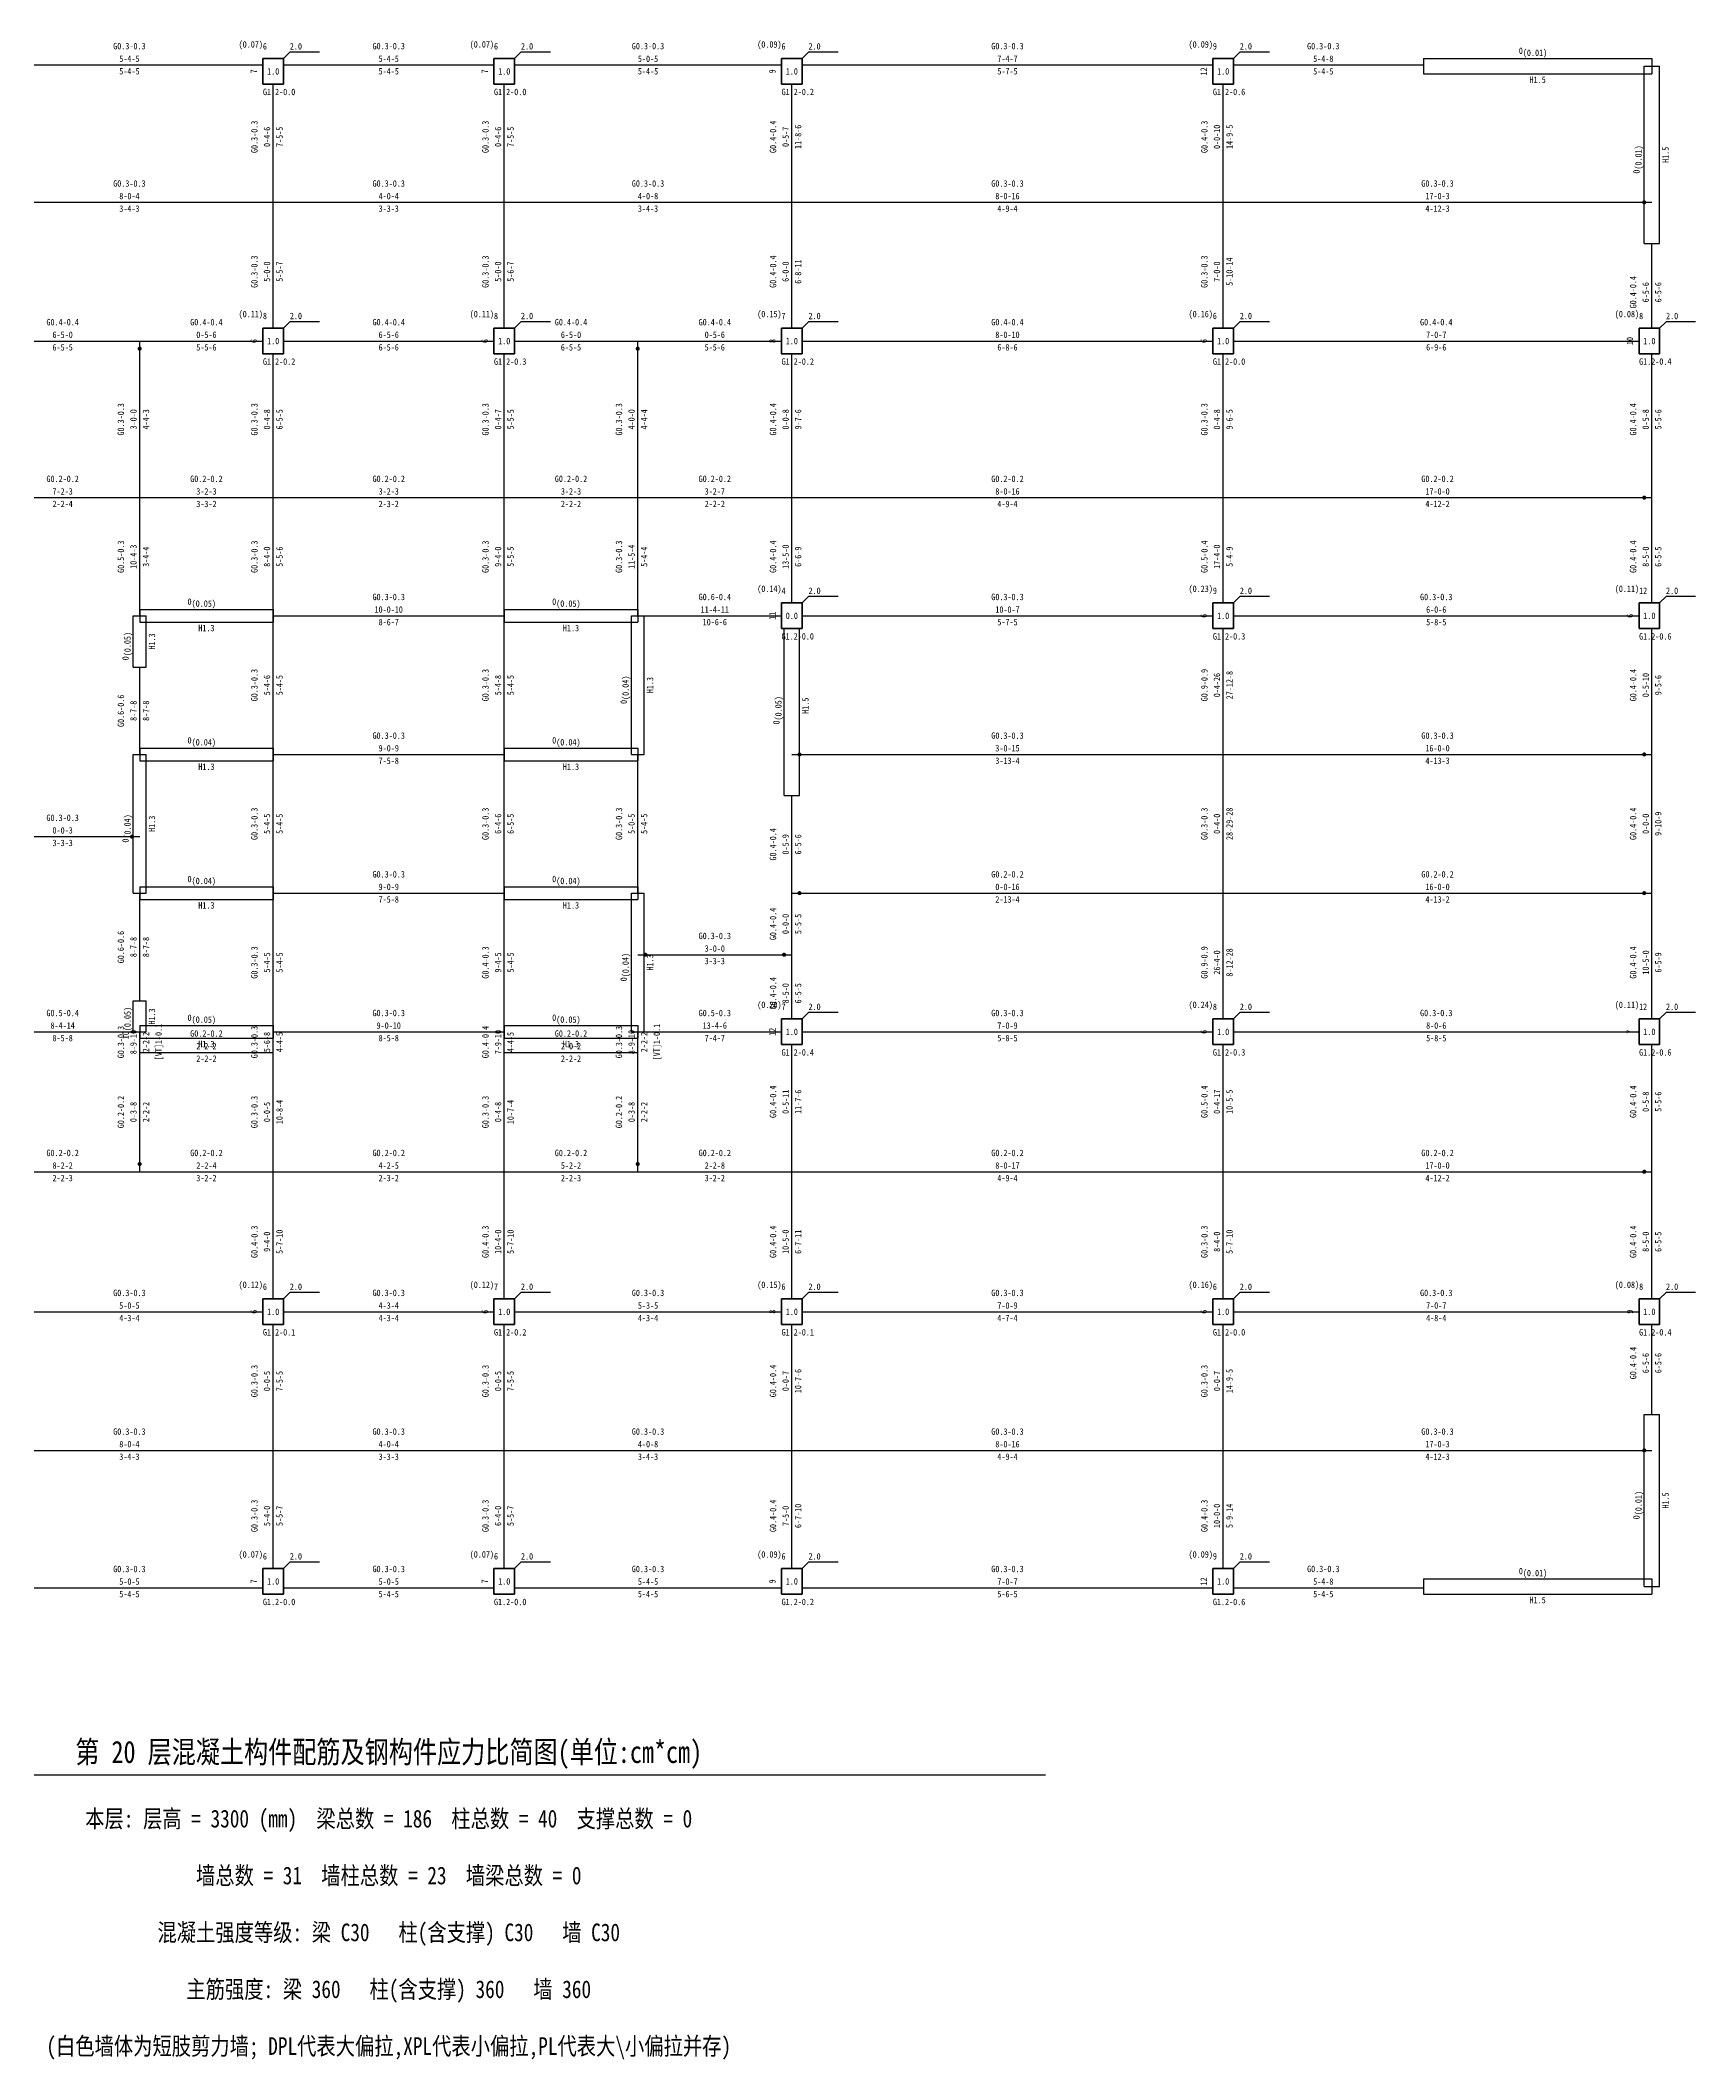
# Model space of a CAD drawing. Header units: millimetres. Extents: x 11.1 to 61.7, y 2.4 to 41.8.
# Drawn here: x 29.47 to 61.7, y 2.44 to 41.75 of the extents above; entities that cross this region are included whole.
import ezdxf
from ezdxf.enums import TextEntityAlignment as Align

# ---------------------------------------------------------------- set-up
doc = ezdxf.new("R2010")
doc.units = ezdxf.units.MM
for name, color, linetype, lineweight in [('层15100', 134, 'Continuous', 25), ('层15101', 52, 'Continuous', 25), ('层15103', 84, 'Continuous', 25), ('层15202', 7, 'Continuous', 25), ('层15220', 4, 'Continuous', 25), ('层15221', 2, 'Continuous', 25), ('层15223', 3, 'Continuous', 25)]:
    doc.layers.add(name, color=color, linetype=linetype, lineweight=lineweight)
doc.styles.add('宋体', font='宋体')

msp = doc.modelspace()

# ---------------------------------------------------------------- linework, layer by layer
at = {"layer": '层15100'}
for p, q in [((28.6, 41.275), (33.8, 41.275)), ((34, 38.6), (34, 40.9)), ((34.2, 41.275), (38.3, 41.275)), ((38.5, 38.6), (38.5, 40.9)), ((38.7, 41.275), (43.9, 41.275)), ((44.1, 38.6), (44.1, 40.9)), ((44.3, 41.275), (52.3, 41.275)), ((52.5, 38.6), (52.5, 40.9)), ((52.7, 41.274), (56.4, 41.274)), ((28.4, 38.6), (34, 38.6)), ((34, 36.15), (34, 38.6)), ((34, 38.6), (38.5, 38.6)), ((38.5, 36.15), (38.5, 38.6)), ((38.5, 38.6), (44.1, 38.6)), ((44.1, 36.15), (44.1, 38.6)), ((44.1, 38.6), (52.5, 38.6)), ((52.5, 36.15), (52.5, 38.6)), ((52.5, 38.6), (60.85, 38.6)), ((28.6, 35.9), (31.4, 35.9)), ((31.4, 35.9), (33.8, 35.9)), ((34.2, 35.9), (38.3, 35.9)), ((38.7, 35.9), (41.1, 35.9)), ((41.1, 35.9), (43.9, 35.9)), ((44.3, 35.9), (52.3, 35.9)), ((52.7, 35.9), (60.6, 35.9)), ((34, 32.85), (34, 35.65)), ((38.5, 32.85), (38.5, 35.65)), ((44.1, 32.85), (44.1, 35.65)), ((52.5, 32.85), (52.5, 35.65)), ((60.85, 32.85), (60.85, 35.65)), ((34, 30.55), (34, 32.85)), ((38.5, 30.55), (38.5, 32.85)), ((44.1, 30.8), (44.1, 32.85)), ((52.5, 30.8), (52.5, 32.85)), ((60.85, 30.8), (60.85, 32.85)), ((34, 27.85), (34, 30.55)), ((34, 30.55), (38.5, 30.55)), ((38.5, 27.85), (38.5, 30.55)), ((41.1, 30.55), (43.9, 30.55)), ((44.3, 30.55), (52.3, 30.55)), ((52.5, 27.85), (52.5, 30.3)), ((52.7, 30.55), (60.6, 30.55)), ((60.85, 27.85), (60.85, 30.3)), ((34, 25.15), (34, 27.85)), ((34, 27.85), (38.5, 27.85)), ((38.5, 25.15), (38.5, 27.85)), ((52.5, 25.15), (52.5, 27.85)), ((60.85, 25.15), (60.85, 27.85)), ((44.1, 25.15), (44.1, 27.05)), ((34, 22.45), (34, 25.15)), ((34, 25.15), (38.5, 25.15)), ((38.5, 22.45), (38.5, 25.15)), ((44.1, 23.95), (44.1, 25.15)), ((52.5, 22.7), (52.5, 25.15)), ((60.85, 22.7), (60.85, 25.15)), ((44.1, 22.7), (44.1, 23.95)), ((28.6, 22.45), (31.4, 22.45)), ((34, 22.05), (34, 22.45)), ((34, 22.45), (38.5, 22.45)), ((38.5, 22.05), (38.5, 22.45)), ((41.1, 22.45), (43.9, 22.45)), ((44.3, 22.45), (52.3, 22.45)), ((52.7, 22.45), (60.6, 22.45)), ((34, 19.725), (34, 22.05)), ((38.5, 19.725), (38.5, 22.05)), ((44.1, 19.725), (44.1, 22.2)), ((52.5, 19.725), (52.5, 22.2)), ((60.85, 19.725), (60.85, 22.2)), ((34, 17.25), (34, 19.725)), ((38.5, 17.25), (38.5, 19.725)), ((44.1, 17.25), (44.1, 19.725)), ((52.5, 17.25), (52.5, 19.725)), ((60.85, 17.25), (60.85, 19.725)), ((28.6, 17), (33.8, 17)), ((34.2, 17), (38.3, 17)), ((38.7, 17), (43.9, 17)), ((44.3, 17), (52.3, 17)), ((52.7, 17), (60.6, 17)), ((34, 14.3), (34, 16.75)), ((38.5, 14.3), (38.5, 16.75)), ((44.1, 14.3), (44.1, 16.75)), ((52.5, 14.3), (52.5, 16.75)), ((28.4, 14.3), (34, 14.3)), ((34, 12), (34, 14.3)), ((34, 14.3), (38.5, 14.3)), ((38.5, 12), (38.5, 14.3)), ((38.5, 14.3), (44.1, 14.3)), ((44.1, 12), (44.1, 14.3)), ((44.1, 14.3), (52.5, 14.3)), ((52.5, 12), (52.5, 14.3)), ((52.5, 14.3), (60.85, 14.3)), ((28.6, 11.625), (33.8, 11.625)), ((34.2, 11.625), (38.3, 11.625)), ((38.7, 11.625), (43.9, 11.625)), ((44.3, 11.625), (52.3, 11.625)), ((52.7, 11.625), (56.4, 11.626))]:
    msp.add_line(p, q, dxfattribs=at)
at = {"layer": '层15100', "color": 2}
for p, q in [((60.85, 36.15), (60.85, 37.8)), ((31.4, 27.85), (31.4, 29.55)), ((41.1, 25.15), (41.1, 27.85)), ((31.4, 23.05), (31.4, 25.15)), ((60.85, 15), (60.85, 16.75))]:
    msp.add_line(p, q, dxfattribs=at)
at = {"layer": '层15100', "color": 4}
for p, q in [((31.4, 32.85), (31.4, 35.9)), ((41.1, 32.85), (41.1, 35.9)), ((28.4, 32.85), (31.4, 32.85)), ((31.4, 30.55), (31.4, 32.85)), ((31.4, 32.85), (34, 32.85)), ((34, 32.85), (38.5, 32.85)), ((38.5, 32.85), (41.1, 32.85)), ((41.1, 30.55), (41.1, 32.85)), ((41.1, 32.85), (44.1, 32.85)), ((44.1, 32.85), (52.5, 32.85)), ((52.5, 32.85), (60.85, 32.85)), ((44.1, 27.85), (52.5, 27.85)), ((52.5, 27.85), (60.85, 27.85)), ((28.4, 26.25), (31.4, 26.25)), ((44.1, 25.15), (52.5, 25.15)), ((52.5, 25.15), (60.85, 25.15)), ((41.1, 23.95), (44.1, 23.95)), ((31.4, 22.05), (31.4, 22.45)), ((41.1, 22.05), (41.1, 22.45)), ((31.4, 19.725), (31.4, 22.05)), ((31.4, 22.05), (34, 22.05)), ((38.5, 22.05), (41.1, 22.05)), ((41.1, 19.725), (41.1, 22.05)), ((28.4, 19.725), (31.4, 19.725)), ((31.4, 19.725), (34, 19.725)), ((34, 19.725), (38.5, 19.725)), ((38.5, 19.725), (41.1, 19.725)), ((41.1, 19.725), (44.1, 19.725)), ((44.1, 19.725), (52.5, 19.725)), ((52.5, 19.725), (60.85, 19.725))]:
    msp.add_line(p, q, dxfattribs=at)
at = {"layer": '层15100', "color": 1, "linetype": 'Continuous', "const_width": 0.04}
for points in [[(60.72, 38.6, 1), (60.68, 38.6, 1)], [(31.42, 35.75, 1), (31.38, 35.75, 1)], [(41.12, 35.75, 1), (41.08, 35.75, 1)], [(60.72, 32.85, 1), (60.68, 32.85, 1)], [(44.27, 27.85, 1), (44.23, 27.85, 1)], [(60.72, 27.85, 1), (60.68, 27.85, 1)], [(31.27, 26.25, 1), (31.23, 26.25, 1)], [(44.27, 25.15, 1), (44.23, 25.15, 1)], [(60.72, 25.15, 1), (60.68, 25.15, 1)], [(41.27, 23.95, 1), (41.23, 23.95, 1)], [(43.97, 23.95, 1), (43.93, 23.95, 1)], [(31.42, 19.875, 1), (31.38, 19.875, 1)], [(41.12, 19.875, 1), (41.08, 19.875, 1)], [(60.72, 19.725, 1), (60.68, 19.725, 1)], [(60.72, 14.3, 1), (60.68, 14.3, 1)]]:
    msp.add_lwpolyline(points, format="xyb", close=True, dxfattribs=at)
at = {"layer": '层15103'}
for p, q in [((56.4, 41.4), (60.85, 41.4)), ((56.4, 41.4), (56.4, 41.1)), ((60.85, 41.4), (60.85, 41.1)), ((56.4, 41.1), (60.85, 41.1)), ((60.7, 38.6), (60.7, 41.25)), ((60.7, 41.25), (61, 41.25)), ((61, 38.6), (61, 41.25)), ((60.7, 37.8), (60.7, 38.6)), ((61, 37.8), (61, 38.6)), ((60.7, 37.8), (61, 37.8)), ((31.4, 30.675), (34, 30.675)), ((31.4, 30.675), (31.4, 30.425)), ((34, 30.675), (34, 30.425)), ((38.5, 30.675), (41.1, 30.675)), ((38.5, 30.675), (38.5, 30.425)), ((41.1, 30.675), (41.1, 30.425)), ((31.275, 29.55), (31.275, 30.55)), ((31.275, 30.55), (31.525, 30.55)), ((31.4, 30.425), (34, 30.425)), ((31.525, 29.55), (31.525, 30.55)), ((38.5, 30.425), (41.1, 30.425)), ((40.975, 27.85), (40.975, 30.55)), ((40.975, 30.55), (41.225, 30.55)), ((41.225, 27.85), (41.225, 30.55)), ((43.95, 27.85), (43.95, 30.3)), ((44.25, 27.85), (44.25, 30.3)), ((31.275, 29.55), (31.525, 29.55)), ((31.4, 27.975), (34, 27.975)), ((31.4, 27.975), (31.4, 27.725)), ((34, 27.975), (34, 27.725)), ((38.5, 27.975), (41.1, 27.975)), ((38.5, 27.975), (38.5, 27.725)), ((41.1, 27.975), (41.1, 27.725)), ((31.275, 26.25), (31.275, 27.85)), ((31.275, 27.85), (31.525, 27.85)), ((31.4, 27.725), (34, 27.725)), ((31.525, 26.25), (31.525, 27.85)), ((38.5, 27.725), (41.1, 27.725)), ((40.975, 27.85), (41.225, 27.85)), ((43.95, 27.05), (43.95, 27.85)), ((44.25, 27.05), (44.25, 27.85)), ((43.95, 27.05), (44.25, 27.05)), ((31.275, 25.15), (31.275, 26.25)), ((31.525, 25.15), (31.525, 26.25)), ((31.4, 25.275), (34, 25.275)), ((31.4, 25.275), (31.4, 25.025)), ((34, 25.275), (34, 25.025)), ((38.5, 25.275), (41.1, 25.275)), ((38.5, 25.275), (38.5, 25.025)), ((41.1, 25.275), (41.1, 25.025)), ((31.275, 25.15), (31.525, 25.15)), ((31.4, 25.025), (34, 25.025)), ((38.5, 25.025), (41.1, 25.025)), ((40.975, 23.95), (40.975, 25.15)), ((40.975, 25.15), (41.225, 25.15)), ((41.225, 23.95), (41.225, 25.15)), ((40.975, 22.45), (40.975, 23.95)), ((41.225, 22.45), (41.225, 23.95)), ((31.275, 22.45), (31.275, 23.05)), ((31.275, 23.05), (31.525, 23.05)), ((31.525, 22.45), (31.525, 23.05)), ((31.275, 22.45), (31.525, 22.45)), ((31.4, 22.575), (34, 22.575)), ((31.4, 22.575), (31.4, 22.325)), ((34, 22.575), (34, 22.325)), ((38.5, 22.575), (41.1, 22.575)), ((38.5, 22.575), (38.5, 22.325)), ((40.975, 22.45), (41.225, 22.45)), ((41.1, 22.575), (41.1, 22.325)), ((31.4, 22.325), (34, 22.325)), ((38.5, 22.325), (41.1, 22.325)), ((60.7, 14.3), (60.7, 15)), ((60.7, 15), (61, 15)), ((61, 14.3), (61, 15)), ((60.7, 11.65), (60.7, 14.3)), ((61, 11.65), (61, 14.3)), ((56.4, 11.8), (60.85, 11.8)), ((56.4, 11.8), (56.4, 11.5)), ((60.85, 11.8), (60.85, 11.5)), ((56.4, 11.5), (60.85, 11.5)), ((60.7, 11.65), (61, 11.65))]:
    msp.add_line(p, q, dxfattribs=at)
at = {"layer": '层15202'}
msp.add_line((23.458, 7.986), (49.042, 7.986), dxfattribs=at)
at = {"layer": '层15221'}
for p, q in [((34.2, 41.4), (34.325, 41.525)), ((34.901, 41.525), (34.325, 41.525)), ((38.7, 41.4), (38.825, 41.525)), ((39.401, 41.525), (38.825, 41.525)), ((44.3, 41.4), (44.425, 41.525)), ((45.001, 41.525), (44.425, 41.525)), ((52.7, 41.4), (52.825, 41.525)), ((53.401, 41.525), (52.825, 41.525)), ((34.2, 36.15), (34.325, 36.275)), ((34.901, 36.275), (34.325, 36.275)), ((38.7, 36.15), (38.825, 36.275)), ((39.401, 36.275), (38.825, 36.275)), ((44.3, 36.15), (44.425, 36.275)), ((45.001, 36.275), (44.425, 36.275)), ((52.7, 36.15), (52.825, 36.275)), ((53.401, 36.275), (52.825, 36.275)), ((61, 36.15), (61.125, 36.275)), ((61.701, 36.275), (61.125, 36.275)), ((44.3, 30.8), (44.425, 30.925)), ((45.001, 30.925), (44.425, 30.925)), ((52.7, 30.8), (52.825, 30.925)), ((53.401, 30.925), (52.825, 30.925)), ((61, 30.8), (61.125, 30.925)), ((61.701, 30.925), (61.125, 30.925)), ((44.3, 22.7), (44.425, 22.825)), ((45.001, 22.825), (44.425, 22.825)), ((52.7, 22.7), (52.825, 22.825)), ((53.401, 22.825), (52.825, 22.825)), ((61, 22.7), (61.125, 22.825)), ((61.701, 22.825), (61.125, 22.825)), ((34.2, 17.25), (34.325, 17.375)), ((34.901, 17.375), (34.325, 17.375)), ((38.7, 17.25), (38.825, 17.375)), ((39.401, 17.375), (38.825, 17.375)), ((44.3, 17.25), (44.425, 17.375)), ((45.001, 17.375), (44.425, 17.375)), ((52.7, 17.25), (52.825, 17.375)), ((53.401, 17.375), (52.825, 17.375)), ((61, 17.25), (61.125, 17.375)), ((61.701, 17.375), (61.125, 17.375)), ((34.2, 12), (34.325, 12.125)), ((34.901, 12.125), (34.325, 12.125)), ((38.7, 12), (38.825, 12.125)), ((39.401, 12.125), (38.825, 12.125)), ((44.3, 12), (44.425, 12.125)), ((45.001, 12.125), (44.425, 12.125)), ((52.7, 12), (52.825, 12.125)), ((53.401, 12.125), (52.825, 12.125))]:
    msp.add_line(p, q, dxfattribs=at)

# ---------------------------------------------------------------- texts
at = {"layer": '层15202', "style": '宋体', "width": 0.8}
for s, height, p in [('第 20 层混凝土构件配筋及钢构件应力比简图(单位:cm*cm)', 0.4305, (36.25, 8.085)), ('本层: 层高 = 3300 (mm)  梁总数 = 186  柱总数 = 40  支撑总数 = 0', 0.3444, (36.25, 6.855)), ('墙总数 = 31  墙柱总数 = 23  墙梁总数 = 0', 0.3444, (36.25, 5.748)), ('混凝土强度等级: 梁 C30   柱(含支撑) C30   墙 C30', 0.3444, (36.25, 4.641)), ('主筋强度: 梁 360   柱(含支撑) 360   墙 360', 0.3444, (36.25, 3.534)), (' (白色墙体为短肢剪力墙; DPL代表大偏拉,XPL代表小偏拉,PL代表大\\小偏拉并存) ', 0.3444, (36.25, 2.427))]:
    msp.add_text(s, height=height, dxfattribs=at).set_placement(p, align=Align.BOTTOM_CENTER)
at = {"layer": '层15220', "style": '宋体', "width": 0.8}
for s, p in [('G0.3-0.3', (31.2, 41.642)), ('G0.3-0.3', (36.25, 41.642)), ('G0.3-0.3', (41.3, 41.642)), ('G0.3-0.3', (48.3, 41.642)), ('G0.3-0.3', (54.45, 41.641)), ('5-4-5', (31.2, 41.397)), ('5-4-5', (36.25, 41.397)), ('5-0-5', (41.3, 41.397)), ('7-4-7', (48.3, 41.397)), ('5-4-8', (54.45, 41.396)), ('5-4-5', (31.2, 41.153)), ('5-4-5', (36.25, 41.153)), ('5-4-5', (41.3, 41.153)), ('5-7-5', (48.3, 41.153)), ('5-4-5', (54.45, 41.152)), ('G0.3-0.3', (31.2, 38.967)), ('G0.3-0.3', (36.25, 38.967)), ('G0.3-0.3', (41.3, 38.967)), ('G0.3-0.3', (48.3, 38.967)), ('G0.3-0.3', (56.675, 38.967)), ('3-4-3', (31.2, 38.478)), ('8-0-4', (31.2, 38.722)), ('4-0-4', (36.25, 38.722)), ('3-3-3', (36.25, 38.478)), ('4-0-8', (41.3, 38.722)), ('3-4-3', (41.3, 38.478)), ('8-0-16', (48.3, 38.722)), ('4-9-4', (48.3, 38.478)), ('4-12-3', (56.675, 38.478)), ('17-0-3', (56.675, 38.722)), ('G0.4-0.4', (29.9, 36.267)), ('G0.4-0.4', (32.7, 36.267)), ('G0.4-0.4', (36.25, 36.267)), ('G0.4-0.4', (39.8, 36.267)), ('G0.4-0.4', (42.6, 36.267)), ('G0.4-0.4', (48.3, 36.267)), ('G0.4-0.4', (56.65, 36.267)), ('6-5-0', (29.9, 36.022)), ('6-5-5', (29.9, 35.778)), ('5-5-6', (32.7, 35.778)), ('0-5-6', (32.7, 36.022)), ('6-5-6', (36.25, 36.022)), ('6-5-6', (36.25, 35.778)), ('6-5-0', (39.8, 36.022)), ('6-5-5', (39.8, 35.778)), ('5-5-6', (42.6, 35.778)), ('0-5-6', (42.6, 36.022)), ('8-0-10', (48.3, 36.022)), ('6-8-6', (48.3, 35.778)), ('7-0-7', (56.65, 36.022)), ('6-9-6', (56.65, 35.778)), ('G0.2-0.2', (29.9, 33.217)), ('7-2-3', (29.9, 32.972)), ('G0.2-0.2', (32.7, 33.217)), ('3-2-3', (32.7, 32.972)), ('G0.2-0.2', (36.25, 33.217)), ('3-2-3', (36.25, 32.972)), ('G0.2-0.2', (39.8, 33.217)), ('3-2-3', (39.8, 32.972)), ('G0.2-0.2', (42.6, 33.217)), ('3-2-7', (42.6, 32.972)), ('G0.2-0.2', (48.3, 33.217)), ('8-0-16', (48.3, 32.972)), ('G0.2-0.2', (56.675, 33.217)), ('17-0-0', (56.675, 32.972)), ('2-2-4', (29.9, 32.728)), ('3-3-2', (32.7, 32.728)), ('2-3-2', (36.25, 32.728)), ('2-2-2', (39.8, 32.728)), ('2-2-2', (42.6, 32.728)), ('4-9-4', (48.3, 32.728)), ('4-12-2', (56.675, 32.728)), ('G0.3-0.3', (36.25, 30.917)), ('10-0-10', (36.25, 30.672)), ('G0.6-0.4', (42.6, 30.917)), ('11-4-11', (42.6, 30.672)), ('G0.3-0.3', (48.3, 30.917)), ('10-0-7', (48.3, 30.672)), ('G0.3-0.3', (56.65, 30.917)), ('6-0-6', (56.65, 30.672)), ('8-6-7', (36.25, 30.428)), ('10-6-6', (42.6, 30.428)), ('5-7-5', (48.3, 30.428)), ('5-8-5', (56.65, 30.428)), ('G0.3-0.3', (36.25, 28.217)), ('9-0-9', (36.25, 27.972)), ('G0.3-0.3', (48.3, 28.217)), ('3-0-15', (48.3, 27.972)), ('G0.3-0.3', (56.675, 28.217)), ('16-0-0', (56.675, 27.972)), ('7-5-8', (36.25, 27.728)), ('3-13-4', (48.3, 27.728)), ('4-13-3', (56.675, 27.728)), ('G0.3-0.3', (29.9, 26.617)), ('0-0-3', (29.9, 26.372)), ('3-3-3', (29.9, 26.128)), ('G0.3-0.3', (36.25, 25.517)), ('G0.2-0.2', (48.3, 25.517)), ('G0.2-0.2', (56.675, 25.517)), ('9-0-9', (36.25, 25.272)), ('0-0-16', (48.3, 25.272)), ('16-0-0', (56.675, 25.272)), ('7-5-8', (36.25, 25.028)), ('2-13-4', (48.3, 25.028)), ('4-13-2', (56.675, 25.028)), ('G0.3-0.3', (42.6, 24.317)), ('3-0-0', (42.6, 24.072)), ('3-3-3', (42.6, 23.828)), ('G0.5-0.4', (29.9, 22.817)), ('G0.3-0.3', (36.25, 22.817)), ('G0.5-0.3', (42.6, 22.817)), ('G0.3-0.3', (48.3, 22.817)), ('G0.3-0.3', (56.65, 22.817)), ('8-4-14', (29.9, 22.572)), ('G0.2-0.2', (32.7, 22.417)), ('9-0-10', (36.25, 22.572)), ('G0.2-0.2', (39.8, 22.417)), ('13-4-6', (42.6, 22.572)), ('7-0-9', (48.3, 22.572)), ('8-0-6', (56.65, 22.572)), ('8-5-8', (29.9, 22.328)), ('2-2-2', (32.7, 22.172)), ('8-5-8', (36.25, 22.328)), ('2-0-2', (39.8, 22.172)), ('7-4-7', (42.6, 22.328)), ('5-8-5', (48.3, 22.328)), ('5-8-5', (56.65, 22.328)), ('2-2-2', (32.7, 21.928)), ('2-2-2', (39.8, 21.928)), ('G0.2-0.2', (29.9, 20.092)), ('G0.2-0.2', (32.7, 20.092)), ('G0.2-0.2', (36.25, 20.092)), ('G0.2-0.2', (39.8, 20.092)), ('G0.2-0.2', (42.6, 20.092)), ('G0.2-0.2', (48.3, 20.092)), ('G0.2-0.2', (56.675, 20.092)), ('2-2-3', (29.9, 19.603)), ('8-2-2', (29.9, 19.847)), ('3-2-2', (32.7, 19.603)), ('2-2-4', (32.7, 19.847)), ('4-2-5', (36.25, 19.847)), ('2-3-2', (36.25, 19.603)), ('5-2-2', (39.8, 19.847)), ('2-2-3', (39.8, 19.603)), ('3-2-2', (42.6, 19.603)), ('2-2-8', (42.6, 19.847)), ('8-0-17', (48.3, 19.847)), ('4-9-4', (48.3, 19.603)), ('4-12-2', (56.675, 19.603)), ('17-0-0', (56.675, 19.847)), ('G0.3-0.3', (31.2, 17.367)), ('G0.3-0.3', (36.25, 17.367)), ('G0.3-0.3', (41.3, 17.367)), ('G0.3-0.3', (48.3, 17.367)), ('G0.3-0.3', (56.65, 17.367)), ('5-0-5', (31.2, 17.122)), ('4-3-4', (31.2, 16.878)), ('4-3-4', (36.25, 17.122)), ('4-3-4', (36.25, 16.878)), ('5-3-5', (41.3, 17.122)), ('4-3-4', (41.3, 16.878)), ('4-7-4', (48.3, 16.878)), ('7-0-9', (48.3, 17.122)), ('4-8-4', (56.65, 16.878)), ('7-0-7', (56.65, 17.122)), ('G0.3-0.3', (31.2, 14.667)), ('G0.3-0.3', (36.25, 14.667)), ('G0.3-0.3', (41.3, 14.667)), ('G0.3-0.3', (48.3, 14.667)), ('G0.3-0.3', (56.675, 14.667)), ('3-4-3', (31.2, 14.178)), ('8-0-4', (31.2, 14.422)), ('4-0-4', (36.25, 14.422)), ('3-3-3', (36.25, 14.178)), ('4-0-8', (41.3, 14.422)), ('3-4-3', (41.3, 14.178)), ('8-0-16', (48.3, 14.422)), ('4-9-4', (48.3, 14.178)), ('4-12-3', (56.675, 14.178)), ('17-0-3', (56.675, 14.422)), ('G0.3-0.3', (31.2, 11.992)), ('5-0-5', (31.2, 11.747)), ('G0.3-0.3', (36.25, 11.992)), ('5-0-5', (36.25, 11.747)), ('G0.3-0.3', (41.3, 11.992)), ('5-4-5', (41.3, 11.747)), ('G0.3-0.3', (48.3, 11.992)), ('7-0-7', (48.3, 11.747)), ('G0.3-0.3', (54.45, 11.993)), ('5-4-8', (54.45, 11.748)), ('5-4-5', (31.2, 11.503)), ('5-4-5', (36.25, 11.503)), ('5-4-5', (41.3, 11.503)), ('5-6-5', (48.3, 11.503)), ('5-4-5', (54.45, 11.503))]:
    msp.add_text(s, height=0.126, dxfattribs=at).set_placement(p, align=Align.MIDDLE_CENTER)
for s, p in [('G0.3-0.3', (33.633, 39.875)), ('G0.3-0.3', (38.133, 39.875)), ('G0.4-0.4', (43.733, 39.875)), ('G0.4-0.3', (52.133, 39.875)), ('0-4-6', (33.878, 39.875)), ('7-5-5', (34.122, 39.875)), ('0-4-6', (38.378, 39.875)), ('7-5-5', (38.622, 39.875)), ('0-5-7', (43.978, 39.875)), ('11-8-6', (44.222, 39.875)), ('0-0-10', (52.378, 39.875)), ('14-9-5', (52.622, 39.875)), ('G0.3-0.3', (33.633, 37.25)), ('5-0-0', (33.878, 37.25)), ('5-5-7', (34.122, 37.25)), ('G0.3-0.3', (38.133, 37.25)), ('5-0-0', (38.378, 37.25)), ('5-6-7', (38.622, 37.25)), ('G0.4-0.4', (43.733, 37.25)), ('6-0-0', (43.978, 37.25)), ('6-8-11', (44.222, 37.25)), ('G0.3-0.3', (52.133, 37.25)), ('7-0-0', (52.378, 37.25)), ('5-10-14', (52.622, 37.25)), ('G0.4-0.4', (60.483, 36.85)), ('6-5-6', (60.728, 36.85)), ('6-5-6', (60.972, 36.85)), ('G0.3-0.3', (31.033, 34.375)), ('G0.3-0.3', (33.633, 34.375)), ('G0.3-0.3', (38.133, 34.375)), ('G0.3-0.3', (40.733, 34.375)), ('G0.4-0.4', (43.733, 34.375)), ('G0.3-0.3', (52.133, 34.375)), ('G0.4-0.4', (60.483, 34.375)), ('3-0-0', (31.278, 34.375)), ('4-4-3', (31.522, 34.375)), ('0-4-8', (33.878, 34.375)), ('6-5-5', (34.122, 34.375)), ('0-4-7', (38.378, 34.375)), ('5-5-5', (38.622, 34.375)), ('4-0-0', (40.978, 34.375)), ('4-4-4', (41.222, 34.375)), ('0-0-8', (43.978, 34.375)), ('9-7-6', (44.222, 34.375)), ('0-4-8', (52.378, 34.375)), ('9-6-5', (52.622, 34.375)), ('0-5-8', (60.728, 34.375)), ('5-5-6', (60.972, 34.375)), ('G0.5-0.3', (31.033, 31.7)), ('10-4-3', (31.278, 31.7)), ('3-4-4', (31.522, 31.7)), ('G0.3-0.3', (33.633, 31.7)), ('8-4-0', (33.878, 31.7)), ('5-5-6', (34.122, 31.7)), ('G0.3-0.3', (38.133, 31.7)), ('9-4-0', (38.378, 31.7)), ('5-5-5', (38.622, 31.7)), ('G0.3-0.3', (40.733, 31.7)), ('11-5-4', (40.978, 31.7)), ('5-4-4', (41.222, 31.7)), ('G0.4-0.4', (43.733, 31.7)), ('13-5-0', (43.978, 31.7)), ('6-6-9', (44.222, 31.7)), ('G0.5-0.4', (52.133, 31.7)), ('17-4-0', (52.378, 31.7)), ('5-4-9', (52.622, 31.7)), ('G0.4-0.4', (60.483, 31.7)), ('8-5-0', (60.728, 31.7)), ('6-5-5', (60.972, 31.7)), ('G0.3-0.3', (33.633, 29.2)), ('5-4-6', (33.878, 29.2)), ('5-4-5', (34.122, 29.2)), ('G0.3-0.3', (38.133, 29.2)), ('5-4-8', (38.378, 29.2)), ('5-4-5', (38.622, 29.2)), ('G0.9-0.9', (52.133, 29.2)), ('0-4-26', (52.378, 29.2)), ('27-12-8', (52.622, 29.2)), ('G0.4-0.4', (60.483, 29.2)), ('0-5-10', (60.728, 29.2)), ('9-5-6', (60.972, 29.2)), ('G0.6-0.6', (31.033, 28.7)), ('8-7-8', (31.278, 28.7)), ('8-7-8', (31.522, 28.7)), ('G0.3-0.3', (33.633, 26.5)), ('G0.3-0.3', (38.133, 26.5)), ('G0.3-0.3', (40.733, 26.5)), ('G0.3-0.3', (52.133, 26.5)), ('28-29-28', (52.622, 26.5)), ('G0.4-0.4', (60.483, 26.5)), ('5-4-5', (33.878, 26.5)), ('5-4-5', (34.122, 26.5)), ('6-4-6', (38.378, 26.5)), ('6-5-5', (38.622, 26.5)), ('5-0-5', (40.978, 26.5)), ('5-4-5', (41.222, 26.5)), ('G0.4-0.4', (43.733, 26.1)), ('0-4-0', (52.378, 26.5)), ('0-0-0', (60.728, 26.5)), ('9-10-9', (60.972, 26.5)), ('0-5-9', (43.978, 26.1)), ('6-5-6', (44.222, 26.1)), ('G0.4-0.4', (43.733, 24.55)), ('0-0-0', (43.978, 24.55)), ('5-5-5', (44.222, 24.55)), ('G0.6-0.6', (31.033, 24.1)), ('8-7-8', (31.278, 24.1)), ('8-7-8', (31.522, 24.1)), ('G0.3-0.3', (33.633, 23.8)), ('G0.4-0.3', (38.133, 23.8)), ('G0.9-0.9', (52.133, 23.8)), ('26-4-0', (52.378, 23.8)), ('8-12-28', (52.622, 23.8)), ('G0.4-0.4', (60.483, 23.8)), ('10-5-0', (60.728, 23.8)), ('5-4-5', (33.878, 23.8)), ('5-4-5', (34.122, 23.8)), ('9-4-5', (38.378, 23.8)), ('5-4-5', (38.622, 23.8)), ('6-5-9', (60.972, 23.8)), ('G0.4-0.4', (43.733, 23.2)), ('8-5-0', (43.978, 23.2)), ('6-5-5', (44.222, 23.2)), ('G0.3-0.3', (31.033, 22.25)), ('8-9-10', (31.278, 22.25)), ('2-2-2', (31.522, 22.25)), ('[VT]1-0.1', (31.767, 22.25)), ('G0.3-0.3', (33.633, 22.25)), ('5-6-8', (33.878, 22.25)), ('4-4-5', (34.122, 22.25)), ('G0.4-0.4', (38.133, 22.25)), ('7-9-10', (38.378, 22.25)), ('4-4-5', (38.622, 22.25)), ('G0.3-0.3', (40.733, 22.25)), ('8-9-10', (40.978, 22.25)), ('2-2-2', (41.222, 22.25)), ('[VT]1-0.1', (41.467, 22.25)), ('G0.4-0.4', (43.733, 21.088)), ('0-5-11', (43.978, 21.088)), ('11-7-6', (44.222, 21.088)), ('G0.5-0.4', (52.133, 21.088)), ('0-4-17', (52.378, 21.088)), ('10-5-5', (52.622, 21.088)), ('G0.4-0.4', (60.483, 21.088)), ('0-5-8', (60.728, 21.088)), ('5-5-6', (60.972, 21.088)), ('G0.2-0.2', (31.033, 20.888)), ('0-3-8', (31.278, 20.888)), ('2-2-2', (31.522, 20.888)), ('G0.3-0.3', (33.633, 20.888)), ('0-0-5', (33.878, 20.888)), ('10-8-4', (34.122, 20.888)), ('G0.3-0.3', (38.133, 20.888)), ('0-4-8', (38.378, 20.888)), ('10-7-4', (38.622, 20.888)), ('G0.2-0.2', (40.733, 20.888)), ('0-3-8', (40.978, 20.888)), ('2-2-2', (41.222, 20.888)), ('G0.4-0.3', (33.633, 18.362)), ('9-4-0', (33.878, 18.362)), ('5-7-10', (34.122, 18.362)), ('G0.4-0.3', (38.133, 18.362)), ('10-4-0', (38.378, 18.362)), ('5-7-10', (38.622, 18.362)), ('G0.4-0.4', (43.733, 18.362)), ('10-5-0', (43.978, 18.362)), ('6-7-11', (44.222, 18.362)), ('G0.3-0.3', (52.133, 18.362)), ('8-4-0', (52.378, 18.362)), ('5-7-10', (52.622, 18.362)), ('G0.4-0.4', (60.483, 18.362)), ('8-5-0', (60.728, 18.362)), ('6-5-5', (60.972, 18.362)), ('G0.4-0.4', (60.483, 16)), ('6-5-6', (60.728, 16)), ('6-5-6', (60.972, 16)), ('G0.3-0.3', (33.633, 15.65)), ('0-0-5', (33.878, 15.65)), ('7-5-5', (34.122, 15.65)), ('G0.3-0.3', (38.133, 15.65)), ('0-0-5', (38.378, 15.65)), ('7-5-5', (38.622, 15.65)), ('G0.4-0.4', (43.733, 15.65)), ('0-0-7', (43.978, 15.65)), ('10-7-6', (44.222, 15.65)), ('G0.3-0.3', (52.133, 15.65)), ('0-0-7', (52.378, 15.65)), ('14-9-5', (52.622, 15.65)), ('G0.3-0.3', (33.633, 13.025)), ('5-4-0', (33.878, 13.025)), ('5-5-7', (34.122, 13.025)), ('G0.3-0.3', (38.133, 13.025)), ('6-4-0', (38.378, 13.025)), ('5-5-7', (38.622, 13.025)), ('G0.4-0.4', (43.733, 13.025)), ('7-5-0', (43.978, 13.025)), ('6-7-10', (44.222, 13.025)), ('G0.4-0.3', (52.133, 13.025)), ('10-0-0', (52.378, 13.025)), ('5-9-14', (52.622, 13.025))]:
    msp.add_text(s, height=0.126, rotation=89.9997, dxfattribs=at).set_placement(p, align=Align.MIDDLE_CENTER)
at = {"layer": '层15221', "style": '宋体', "width": 0.8}
for s, p in [('(0.07)', (33.8, 41.575)), ('(0.07)', (38.3, 41.575)), ('(0.09)', (43.9, 41.575)), ('(0.09)', (52.3, 41.575)), ('(0.11)', (33.8, 36.325)), ('(0.11)', (38.3, 36.325)), ('(0.15)', (43.9, 36.325)), ('(0.16)', (52.3, 36.325)), ('(0.08)', (60.6, 36.325)), ('(0.14)', (43.9, 30.975)), ('(0.23)', (52.3, 30.975)), ('(0.11)', (60.6, 30.975)), ('(0.20)', (43.9, 22.875)), ('(0.24)', (52.3, 22.875)), ('(0.11)', (60.6, 22.875)), ('(0.12)', (33.8, 17.425)), ('(0.12)', (38.3, 17.425)), ('(0.15)', (43.9, 17.425)), ('(0.16)', (52.3, 17.425)), ('(0.08)', (60.6, 17.425)), ('(0.07)', (33.8, 12.175)), ('(0.07)', (38.3, 12.175)), ('(0.09)', (43.9, 12.175)), ('(0.09)', (52.3, 12.175))]:
    msp.add_text(s, height=0.126, dxfattribs=at).set_placement(p, align=Align.BOTTOM_RIGHT)
for s, p in [('6', (33.8, 41.575)), ('2.0', (34.325, 41.575)), ('6', (38.3, 41.575)), ('2.0', (38.825, 41.575)), ('6', (43.9, 41.575)), ('2.0', (44.425, 41.575)), ('9', (52.3, 41.575)), ('2.0', (52.825, 41.575)), ('8', (33.8, 36.325)), ('2.0', (34.325, 36.325)), ('8', (38.3, 36.325)), ('2.0', (38.825, 36.325)), ('7', (43.9, 36.325)), ('2.0', (44.425, 36.325)), ('6', (52.3, 36.325)), ('2.0', (52.825, 36.325)), ('8', (60.6, 36.325)), ('2.0', (61.125, 36.325)), ('4', (43.9, 30.975)), ('2.0', (44.425, 30.975)), ('9', (52.3, 30.975)), ('2.0', (52.825, 30.975)), ('12', (60.6, 30.975)), ('2.0', (61.125, 30.975)), ('7', (43.9, 22.875)), ('2.0', (44.425, 22.875)), ('8', (52.3, 22.875)), ('2.0', (52.825, 22.875)), ('12', (60.6, 22.875)), ('2.0', (61.125, 22.875)), ('6', (33.8, 17.425)), ('2.0', (34.325, 17.425)), ('7', (38.3, 17.425)), ('2.0', (38.825, 17.425)), ('6', (43.9, 17.425)), ('2.0', (44.425, 17.425)), ('6', (52.3, 17.425)), ('2.0', (52.825, 17.425)), ('8', (60.6, 17.425)), ('2.0', (61.125, 17.425)), ('6', (33.8, 12.175)), ('2.0', (34.325, 12.175)), ('6', (38.3, 12.175)), ('2.0', (38.825, 12.175)), ('6', (43.9, 12.175)), ('2.0', (44.425, 12.175)), ('9', (52.3, 12.175)), ('2.0', (52.825, 12.175))]:
    msp.add_text(s, height=0.126, dxfattribs=at).set_placement(p)
for s, p in [('7', (33.62, 41.15)), ('7', (38.12, 41.15)), ('9', (43.72, 41.15)), ('12', (52.12, 41.15)), ('6', (33.62, 35.9)), ('6', (38.12, 35.9)), ('8', (43.72, 35.9)), ('6', (52.12, 35.9)), ('10', (60.42, 35.9)), ('11', (43.72, 30.55)), ('6', (52.12, 30.55)), ('6', (60.42, 30.55)), ('12', (43.72, 22.45)), ('6', (52.12, 22.45)), ('7', (60.42, 22.45)), ('6', (33.62, 17)), ('6', (38.12, 17)), ('8', (43.72, 17)), ('6', (52.12, 17)), ('9', (60.42, 17)), ('12', (52.12, 11.75)), ('7', (33.62, 11.75)), ('7', (38.12, 11.75)), ('9', (43.72, 11.75))]:
    msp.add_text(s, height=0.126, rotation=89.9997, dxfattribs=at).set_placement(p, align=Align.MIDDLE_CENTER)
for s, p in [('1.0', (34, 41.15)), ('1.0', (38.5, 41.15)), ('1.0', (44.1, 41.15)), ('1.0', (52.5, 41.15)), ('1.0', (34, 35.9)), ('1.0', (38.5, 35.9)), ('1.0', (44.1, 35.9)), ('1.0', (52.5, 35.9)), ('1.0', (60.8, 35.9)), ('0.0', (44.1, 30.55)), ('1.0', (52.5, 30.55)), ('1.0', (60.8, 30.55)), ('1.0', (44.1, 22.45)), ('1.0', (52.5, 22.45)), ('1.0', (60.8, 22.45)), ('1.0', (34, 17)), ('1.0', (38.5, 17)), ('1.0', (44.1, 17)), ('1.0', (52.5, 17)), ('1.0', (60.8, 17)), ('1.0', (34, 11.75)), ('1.0', (38.5, 11.75)), ('1.0', (44.1, 11.75)), ('1.0', (52.5, 11.75))]:
    msp.add_text(s, height=0.126, dxfattribs=at).set_placement(p, align=Align.MIDDLE_CENTER)
for s, p in [('G1.2-0.0', (33.8, 40.75)), ('G1.2-0.0', (38.3, 40.75)), ('G1.2-0.2', (43.9, 40.75)), ('G1.2-0.6', (52.3, 40.75)), ('G1.2-0.2', (33.8, 35.5)), ('G1.2-0.3', (38.3, 35.5)), ('G1.2-0.2', (43.9, 35.5)), ('G1.2-0.0', (52.3, 35.5)), ('G1.2-0.4', (60.6, 35.5)), ('G1.2-0.0', (43.9, 30.15)), ('G1.2-0.3', (52.3, 30.15)), ('G1.2-0.6', (60.6, 30.15)), ('G1.2-0.4', (43.9, 22.05)), ('G1.2-0.3', (52.3, 22.05)), ('G1.2-0.6', (60.6, 22.05)), ('G1.2-0.1', (33.8, 16.6)), ('G1.2-0.2', (38.3, 16.6)), ('G1.2-0.1', (43.9, 16.6)), ('G1.2-0.0', (52.3, 16.6)), ('G1.2-0.4', (60.6, 16.6)), ('G1.2-0.0', (33.8, 11.35)), ('G1.2-0.0', (38.3, 11.35)), ('G1.2-0.2', (43.9, 11.35)), ('G1.2-0.6', (52.3, 11.35))]:
    msp.add_text(s, height=0.126, dxfattribs=at).set_placement(p, align=Align.MIDDLE_LEFT)
at = {"layer": '层15223', "style": '宋体', "width": 0.8}
for p in [(58.337, 41.45), (32.412, 30.725), (39.512, 30.725), (32.412, 28.025), (39.512, 28.025), (32.412, 25.325), (39.512, 25.325), (32.412, 22.625), (39.512, 22.625), (58.337, 11.85)]:
    msp.add_text('0', height=0.126, dxfattribs=at).set_placement(p, align=Align.BOTTOM_RIGHT)
for s, p in [('(0.01)', (58.337, 41.45)), ('(0.05)', (32.412, 30.725)), ('(0.05)', (39.512, 30.725)), ('(0.04)', (32.412, 28.025)), ('(0.04)', (39.512, 28.025)), ('(0.04)', (32.412, 25.325)), ('(0.04)', (39.512, 25.325)), ('(0.05)', (32.412, 22.625)), ('(0.05)', (39.512, 22.625)), ('(0.01)', (58.337, 11.85))]:
    msp.add_text(s, height=0.126, dxfattribs=at).set_placement(p)
for s, p in [('H1.5', (58.625, 41.05)), ('H1.3', (32.7, 30.375)), ('H1.3', (39.8, 30.375)), ('H1.3', (32.7, 27.675)), ('H1.3', (39.8, 27.675)), ('H1.3', (32.7, 24.975)), ('H1.3', (39.8, 24.975)), ('H1.3', (32.7, 22.275)), ('H1.3', (39.8, 22.275)), ('H1.5', (58.625, 11.45))]:
    msp.add_text(s, height=0.126, dxfattribs=at).set_placement(p, align=Align.TOP_CENTER)
for s, p in [('(0.01)', (60.65, 39.237)), ('(0.05)', (31.225, 29.762)), ('(0.04)', (40.925, 28.912)), ('(0.05)', (43.9, 28.512)), ('(0.04)', (31.225, 26.212)), ('(0.04)', (40.925, 23.512)), ('(0.05)', (31.225, 22.462)), ('(0.01)', (60.65, 13.037))]:
    msp.add_text(s, height=0.126, rotation=89.9997, dxfattribs=at).set_placement(p)
for s, p in [('H1.5', (61.05, 39.525)), ('H1.3', (31.575, 30.05)), ('H1.3', (41.275, 29.2)), ('H1.5', (44.3, 28.8)), ('H1.3', (31.575, 26.5)), ('H1.3', (41.275, 23.8)), ('H1.3', (31.575, 22.75)), ('H1.5', (61.05, 13.325))]:
    msp.add_text(s, height=0.126, rotation=89.9997, dxfattribs=at).set_placement(p, align=Align.TOP_CENTER)
for s, p in [('0', (60.65, 39.237)), ('0', (31.225, 29.762)), ('0', (40.925, 28.912)), ('0', (43.9, 28.512)), ('0', (31.225, 26.212)), ('0', (40.925, 23.512)), ('10', (31.225, 22.462)), ('0', (60.65, 13.037))]:
    msp.add_text(s, height=0.126, rotation=89.9997, dxfattribs=at).set_placement(p, align=Align.BOTTOM_RIGHT)

# ---------------------------------------------------------------- meshes
at = {"layer": '层15101'}
mesh = msp.add_polyface(dxfattribs=at)
corners = [(33.8, 40.9), (34.2, 40.9), (34.2, 40.9), (33.8, 40.9), (34.2, 40.9), (34.2, 41.4), (34.2, 41.4), (34.2, 40.9), (34.2, 41.4), (33.8, 41.4), (33.8, 41.4), (34.2, 41.4), (33.8, 41.4), (33.8, 40.9), (33.8, 40.9), (33.8, 41.4)]
mesh.append_faces([[corners[k] for k in face] for face in [(0, 1, 2, 3), (4, 5, 6, 7), (8, 9, 10, 11), (12, 13, 14, 15)]])
mesh = msp.add_polyface(dxfattribs=at)
corners = [(38.3, 40.9), (38.7, 40.9), (38.7, 40.9), (38.3, 40.9), (38.7, 40.9), (38.7, 41.4), (38.7, 41.4), (38.7, 40.9), (38.7, 41.4), (38.3, 41.4), (38.3, 41.4), (38.7, 41.4), (38.3, 41.4), (38.3, 40.9), (38.3, 40.9), (38.3, 41.4)]
mesh.append_faces([[corners[k] for k in face] for face in [(0, 1, 2, 3), (4, 5, 6, 7), (8, 9, 10, 11), (12, 13, 14, 15)]])
mesh = msp.add_polyface(dxfattribs=at)
corners = [(43.9, 40.9), (44.3, 40.9), (44.3, 40.9), (43.9, 40.9), (44.3, 40.9), (44.3, 41.4), (44.3, 41.4), (44.3, 40.9), (44.3, 41.4), (43.9, 41.4), (43.9, 41.4), (44.3, 41.4), (43.9, 41.4), (43.9, 40.9), (43.9, 40.9), (43.9, 41.4)]
mesh.append_faces([[corners[k] for k in face] for face in [(0, 1, 2, 3), (4, 5, 6, 7), (8, 9, 10, 11), (12, 13, 14, 15)]])
mesh = msp.add_polyface(dxfattribs=at)
corners = [(52.3, 40.9), (52.7, 40.9), (52.7, 40.9), (52.3, 40.9), (52.7, 40.9), (52.7, 41.4), (52.7, 41.4), (52.7, 40.9), (52.7, 41.4), (52.3, 41.4), (52.3, 41.4), (52.7, 41.4), (52.3, 41.4), (52.3, 40.9), (52.3, 40.9), (52.3, 41.4)]
mesh.append_faces([[corners[k] for k in face] for face in [(0, 1, 2, 3), (4, 5, 6, 7), (8, 9, 10, 11), (12, 13, 14, 15)]])
mesh = msp.add_polyface(dxfattribs=at)
corners = [(33.8, 35.65), (34.2, 35.65), (34.2, 35.65), (33.8, 35.65), (34.2, 35.65), (34.2, 36.15), (34.2, 36.15), (34.2, 35.65), (34.2, 36.15), (33.8, 36.15), (33.8, 36.15), (34.2, 36.15), (33.8, 36.15), (33.8, 35.65), (33.8, 35.65), (33.8, 36.15)]
mesh.append_faces([[corners[k] for k in face] for face in [(0, 1, 2, 3), (4, 5, 6, 7), (8, 9, 10, 11), (12, 13, 14, 15)]])
mesh = msp.add_polyface(dxfattribs=at)
corners = [(38.3, 35.65), (38.7, 35.65), (38.7, 35.65), (38.3, 35.65), (38.7, 35.65), (38.7, 36.15), (38.7, 36.15), (38.7, 35.65), (38.7, 36.15), (38.3, 36.15), (38.3, 36.15), (38.7, 36.15), (38.3, 36.15), (38.3, 35.65), (38.3, 35.65), (38.3, 36.15)]
mesh.append_faces([[corners[k] for k in face] for face in [(0, 1, 2, 3), (4, 5, 6, 7), (8, 9, 10, 11), (12, 13, 14, 15)]])
mesh = msp.add_polyface(dxfattribs=at)
corners = [(43.9, 35.65), (44.3, 35.65), (44.3, 35.65), (43.9, 35.65), (44.3, 35.65), (44.3, 36.15), (44.3, 36.15), (44.3, 35.65), (44.3, 36.15), (43.9, 36.15), (43.9, 36.15), (44.3, 36.15), (43.9, 36.15), (43.9, 35.65), (43.9, 35.65), (43.9, 36.15)]
mesh.append_faces([[corners[k] for k in face] for face in [(0, 1, 2, 3), (4, 5, 6, 7), (8, 9, 10, 11), (12, 13, 14, 15)]])
mesh = msp.add_polyface(dxfattribs=at)
corners = [(52.3, 35.65), (52.7, 35.65), (52.7, 35.65), (52.3, 35.65), (52.7, 35.65), (52.7, 36.15), (52.7, 36.15), (52.7, 35.65), (52.7, 36.15), (52.3, 36.15), (52.3, 36.15), (52.7, 36.15), (52.3, 36.15), (52.3, 35.65), (52.3, 35.65), (52.3, 36.15)]
mesh.append_faces([[corners[k] for k in face] for face in [(0, 1, 2, 3), (4, 5, 6, 7), (8, 9, 10, 11), (12, 13, 14, 15)]])
mesh = msp.add_polyface(dxfattribs=at)
corners = [(60.6, 35.65), (61, 35.65), (61, 35.65), (60.6, 35.65), (61, 35.65), (61, 36.15), (61, 36.15), (61, 35.65), (61, 36.15), (60.6, 36.15), (60.6, 36.15), (61, 36.15), (60.6, 36.15), (60.6, 35.65), (60.6, 35.65), (60.6, 36.15)]
mesh.append_faces([[corners[k] for k in face] for face in [(0, 1, 2, 3), (4, 5, 6, 7), (8, 9, 10, 11), (12, 13, 14, 15)]])
mesh = msp.add_polyface(dxfattribs=at)
corners = [(43.9, 30.3), (44.3, 30.3), (44.3, 30.3), (43.9, 30.3), (44.3, 30.3), (44.3, 30.8), (44.3, 30.8), (44.3, 30.3), (44.3, 30.8), (43.9, 30.8), (43.9, 30.8), (44.3, 30.8), (43.9, 30.8), (43.9, 30.3), (43.9, 30.3), (43.9, 30.8)]
mesh.append_faces([[corners[k] for k in face] for face in [(0, 1, 2, 3), (4, 5, 6, 7), (8, 9, 10, 11), (12, 13, 14, 15)]])
mesh = msp.add_polyface(dxfattribs=at)
corners = [(52.3, 30.3), (52.7, 30.3), (52.7, 30.3), (52.3, 30.3), (52.7, 30.3), (52.7, 30.8), (52.7, 30.8), (52.7, 30.3), (52.7, 30.8), (52.3, 30.8), (52.3, 30.8), (52.7, 30.8), (52.3, 30.8), (52.3, 30.3), (52.3, 30.3), (52.3, 30.8)]
mesh.append_faces([[corners[k] for k in face] for face in [(0, 1, 2, 3), (4, 5, 6, 7), (8, 9, 10, 11), (12, 13, 14, 15)]])
mesh = msp.add_polyface(dxfattribs=at)
corners = [(60.6, 30.3), (61, 30.3), (61, 30.3), (60.6, 30.3), (61, 30.3), (61, 30.8), (61, 30.8), (61, 30.3), (61, 30.8), (60.6, 30.8), (60.6, 30.8), (61, 30.8), (60.6, 30.8), (60.6, 30.3), (60.6, 30.3), (60.6, 30.8)]
mesh.append_faces([[corners[k] for k in face] for face in [(0, 1, 2, 3), (4, 5, 6, 7), (8, 9, 10, 11), (12, 13, 14, 15)]])
mesh = msp.add_polyface(dxfattribs=at)
corners = [(43.9, 22.2), (44.3, 22.2), (44.3, 22.2), (43.9, 22.2), (44.3, 22.2), (44.3, 22.7), (44.3, 22.7), (44.3, 22.2), (44.3, 22.7), (43.9, 22.7), (43.9, 22.7), (44.3, 22.7), (43.9, 22.7), (43.9, 22.2), (43.9, 22.2), (43.9, 22.7)]
mesh.append_faces([[corners[k] for k in face] for face in [(0, 1, 2, 3), (4, 5, 6, 7), (8, 9, 10, 11), (12, 13, 14, 15)]])
mesh = msp.add_polyface(dxfattribs=at)
corners = [(52.3, 22.2), (52.7, 22.2), (52.7, 22.2), (52.3, 22.2), (52.7, 22.2), (52.7, 22.7), (52.7, 22.7), (52.7, 22.2), (52.7, 22.7), (52.3, 22.7), (52.3, 22.7), (52.7, 22.7), (52.3, 22.7), (52.3, 22.2), (52.3, 22.2), (52.3, 22.7)]
mesh.append_faces([[corners[k] for k in face] for face in [(0, 1, 2, 3), (4, 5, 6, 7), (8, 9, 10, 11), (12, 13, 14, 15)]])
mesh = msp.add_polyface(dxfattribs=at)
corners = [(60.6, 22.2), (61, 22.2), (61, 22.2), (60.6, 22.2), (61, 22.2), (61, 22.7), (61, 22.7), (61, 22.2), (61, 22.7), (60.6, 22.7), (60.6, 22.7), (61, 22.7), (60.6, 22.7), (60.6, 22.2), (60.6, 22.2), (60.6, 22.7)]
mesh.append_faces([[corners[k] for k in face] for face in [(0, 1, 2, 3), (4, 5, 6, 7), (8, 9, 10, 11), (12, 13, 14, 15)]])
mesh = msp.add_polyface(dxfattribs=at)
corners = [(33.8, 16.75), (34.2, 16.75), (34.2, 16.75), (33.8, 16.75), (34.2, 16.75), (34.2, 17.25), (34.2, 17.25), (34.2, 16.75), (34.2, 17.25), (33.8, 17.25), (33.8, 17.25), (34.2, 17.25), (33.8, 17.25), (33.8, 16.75), (33.8, 16.75), (33.8, 17.25)]
mesh.append_faces([[corners[k] for k in face] for face in [(0, 1, 2, 3), (4, 5, 6, 7), (8, 9, 10, 11), (12, 13, 14, 15)]])
mesh = msp.add_polyface(dxfattribs=at)
corners = [(38.3, 16.75), (38.7, 16.75), (38.7, 16.75), (38.3, 16.75), (38.7, 16.75), (38.7, 17.25), (38.7, 17.25), (38.7, 16.75), (38.7, 17.25), (38.3, 17.25), (38.3, 17.25), (38.7, 17.25), (38.3, 17.25), (38.3, 16.75), (38.3, 16.75), (38.3, 17.25)]
mesh.append_faces([[corners[k] for k in face] for face in [(0, 1, 2, 3), (4, 5, 6, 7), (8, 9, 10, 11), (12, 13, 14, 15)]])
mesh = msp.add_polyface(dxfattribs=at)
corners = [(43.9, 16.75), (44.3, 16.75), (44.3, 16.75), (43.9, 16.75), (44.3, 16.75), (44.3, 17.25), (44.3, 17.25), (44.3, 16.75), (44.3, 17.25), (43.9, 17.25), (43.9, 17.25), (44.3, 17.25), (43.9, 17.25), (43.9, 16.75), (43.9, 16.75), (43.9, 17.25)]
mesh.append_faces([[corners[k] for k in face] for face in [(0, 1, 2, 3), (4, 5, 6, 7), (8, 9, 10, 11), (12, 13, 14, 15)]])
mesh = msp.add_polyface(dxfattribs=at)
corners = [(52.3, 16.75), (52.7, 16.75), (52.7, 16.75), (52.3, 16.75), (52.7, 16.75), (52.7, 17.25), (52.7, 17.25), (52.7, 16.75), (52.7, 17.25), (52.3, 17.25), (52.3, 17.25), (52.7, 17.25), (52.3, 17.25), (52.3, 16.75), (52.3, 16.75), (52.3, 17.25)]
mesh.append_faces([[corners[k] for k in face] for face in [(0, 1, 2, 3), (4, 5, 6, 7), (8, 9, 10, 11), (12, 13, 14, 15)]])
mesh = msp.add_polyface(dxfattribs=at)
corners = [(60.6, 16.75), (61, 16.75), (61, 16.75), (60.6, 16.75), (61, 16.75), (61, 17.25), (61, 17.25), (61, 16.75), (61, 17.25), (60.6, 17.25), (60.6, 17.25), (61, 17.25), (60.6, 17.25), (60.6, 16.75), (60.6, 16.75), (60.6, 17.25)]
mesh.append_faces([[corners[k] for k in face] for face in [(0, 1, 2, 3), (4, 5, 6, 7), (8, 9, 10, 11), (12, 13, 14, 15)]])
mesh = msp.add_polyface(dxfattribs=at)
corners = [(33.8, 11.5), (34.2, 11.5), (34.2, 11.5), (33.8, 11.5), (34.2, 11.5), (34.2, 12), (34.2, 12), (34.2, 11.5), (34.2, 12), (33.8, 12), (33.8, 12), (34.2, 12), (33.8, 12), (33.8, 11.5), (33.8, 11.5), (33.8, 12)]
mesh.append_faces([[corners[k] for k in face] for face in [(0, 1, 2, 3), (4, 5, 6, 7), (8, 9, 10, 11), (12, 13, 14, 15)]])
mesh = msp.add_polyface(dxfattribs=at)
corners = [(38.3, 11.5), (38.7, 11.5), (38.7, 11.5), (38.3, 11.5), (38.7, 11.5), (38.7, 12), (38.7, 12), (38.7, 11.5), (38.7, 12), (38.3, 12), (38.3, 12), (38.7, 12), (38.3, 12), (38.3, 11.5), (38.3, 11.5), (38.3, 12)]
mesh.append_faces([[corners[k] for k in face] for face in [(0, 1, 2, 3), (4, 5, 6, 7), (8, 9, 10, 11), (12, 13, 14, 15)]])
mesh = msp.add_polyface(dxfattribs=at)
corners = [(43.9, 11.5), (44.3, 11.5), (44.3, 11.5), (43.9, 11.5), (44.3, 11.5), (44.3, 12), (44.3, 12), (44.3, 11.5), (44.3, 12), (43.9, 12), (43.9, 12), (44.3, 12), (43.9, 12), (43.9, 11.5), (43.9, 11.5), (43.9, 12)]
mesh.append_faces([[corners[k] for k in face] for face in [(0, 1, 2, 3), (4, 5, 6, 7), (8, 9, 10, 11), (12, 13, 14, 15)]])
mesh = msp.add_polyface(dxfattribs=at)
corners = [(52.3, 11.5), (52.7, 11.5), (52.7, 11.5), (52.3, 11.5), (52.7, 11.5), (52.7, 12), (52.7, 12), (52.7, 11.5), (52.7, 12), (52.3, 12), (52.3, 12), (52.7, 12), (52.3, 12), (52.3, 11.5), (52.3, 11.5), (52.3, 12)]
mesh.append_faces([[corners[k] for k in face] for face in [(0, 1, 2, 3), (4, 5, 6, 7), (8, 9, 10, 11), (12, 13, 14, 15)]])

doc.saveas('drawing.dxf')
